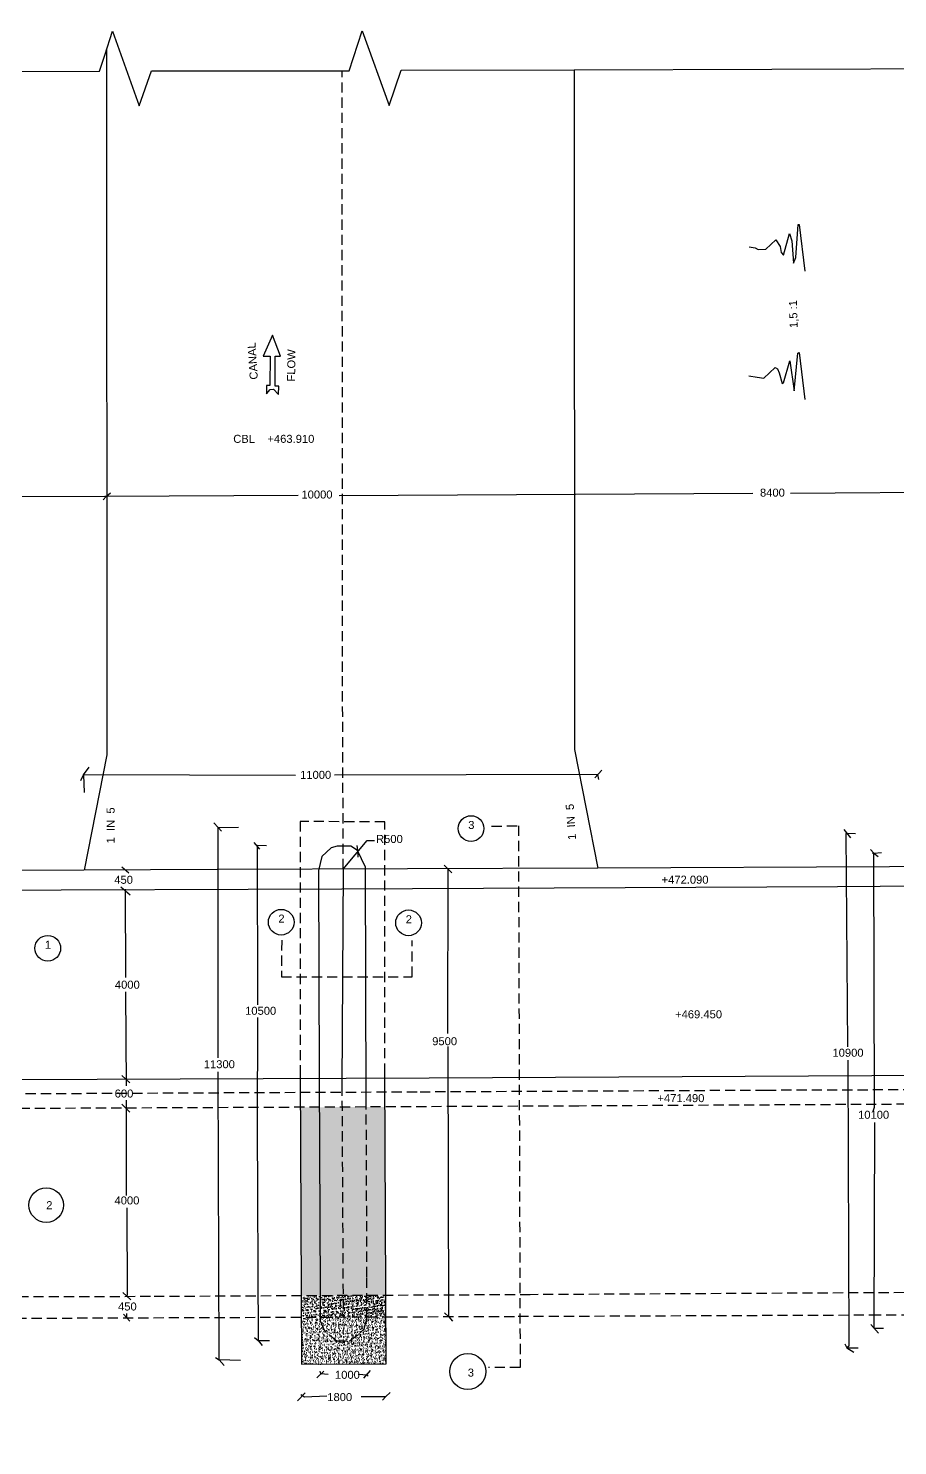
# Model space of a CAD drawing. Header units: inches. Extents: x 33443 to 78457, y 24390 to 52388.
# Drawn here: x 35568 to 36654, y 25854 to 27625 of the extents above; entities that cross this region are included whole.
import ezdxf

# ---------------------------------------------------------------- set-up
doc = ezdxf.new("R2010")
doc.units = ezdxf.units.IN
doc.header["$MEASUREMENT"] = 0
doc.linetypes.add('HIDDEN', pattern=[9.524999999999999, 6.35, -3.175])
doc.layers.add('DIMENSION', color=255, linetype='Continuous')
doc.layers.add('DRAWING', color=2, linetype='Continuous')
doc.styles.get("Standard").update_dxf_attribs({"font": 'arial.ttf'})
pattern_1 = [(49.99999999999999, (0, 0), (7.172601826007535, -0.6275213498259511), [0.75, -8.25]), (355, (0, 0), (-1.38751333613, 7.521921337000118), [0.6, -6.6]), (100.4514, (0.5977168, -0.0522934), (5.785093817140216, 6.894395420609536), [0.6374019000000001, -7.01142112]), (46.18420000000001, (0, 2), (10.67241048625644, -1.655190143290181), [1.125, -12.375]), (96.6356, (0.88936745, 1.86206693), (9.346627055487033, 9.741178709004418), [0.95610288, -10.51713]), (351.1842, (0, 2), (9.346619451336272, 9.741186009253246), [0.9, -9.9]), (21, (1, 1.5), (5.969070521184617, -4.026188906653388), [0.75, -8.25]), (326.0000000000001, (1, 1.5), (2.433153319215817, 7.25150045046853), [0.6, -6.6]), (71.4514, (1.49742233, 1.16448394), (8.4022262858149, 3.225304967099524), [0.6374019000000001, -7.01142112]), (37.50000000000001, (0, 0), (0.1215985531729067, 3.328938538313115), [0, -6.52, 0, -6.7, 0, -6.625]), (7.499999999999999, (0, 0), (2.630695374421486, 3.944117118823602), [0, -3.82, 0, -6.37, 0, -2.525]), (327.5, (-2.23, 0), (5.33822436172409, -0.2255487173437976), [0, -2.5, 0, -7.8, 0, -10.35]), (317.5, (-3.23, 0), (5.831861693423862, 1.001049823323177), [0, -3.25, 0, -5.18, 0, -7.35])]

msp = doc.modelspace()

# ---------------------------------------------------------------- hatches: boundary and pattern name
at = {"layer": 'DIMENSION'}
h = msp.add_hatch(dxfattribs=at)
h.set_pattern_fill('AR-CONC', color=2, style=0)
h.set_pattern_definition(pattern_1)
h.paths.add_polyline_path([(35931.85801274468, 26276.80801579217), (35908.02519343702, 26276.69845710283), (35909.24474166417, 26041.02908560746), (35932.80036068877, 26041.14630358843), (35932.80972911888, 26046.59967967662)])
h = msp.add_hatch(dxfattribs=at)
h.set_pattern_fill('AR-CONC', color=2, style=0)
h.set_pattern_definition(pattern_1)
h.paths.add_polyline_path([(35960.24822562998, 26276.93852467044), (35931.85801274468, 26276.80801579217), (35932.80972911888, 26046.59967967719), (35932.80036068878, 26041.14630358844), (35961.55440766903, 26041.28939009906)])
h = msp.add_hatch(dxfattribs=at)
h.set_pattern_fill('AR-CONC', color=2, style=0)
h.set_pattern_definition(pattern_1)
h.paths.add_polyline_path([(35990.49637153511, 26277.07757440592), (35960.24822562999, 26276.93852467045), (35961.55440766903, 26041.28939009906), (35991.44318746318, 26041.43812329165), (35991.44318746318, 26064.57144074966)])
h = msp.add_hatch(dxfattribs=at)
h.set_pattern_fill('AR-CONC', color=2, style=0)
h.set_pattern_definition(pattern_1)
h.paths.add_polyline_path([(36014.01497110089, 26277.1856886374), (35990.4963715351, 26277.07757440592), (35991.44318746318, 26064.57144075122), (35991.44318746319, 26041.43812329165), (36015.08407602273, 26041.55576559273)])
h = msp.add_hatch(dxfattribs=at)
h.set_pattern_fill('AR-CONC', color=2, style=0)
h.set_pattern_definition(pattern_1)
h.paths.add_polyline_path([(35961.55440766903, 26041.28939009906), (35932.80036068877, 26041.14630358844), (35932.75456715993, 26014.48982727567), (35961.7023540971, 26014.59828067267)])
h = msp.add_hatch(dxfattribs=at)
h.set_pattern_fill('AR-CONC', color=2, style=0)
h.set_pattern_definition(pattern_1)
h.paths.add_polyline_path([(35991.44318746318, 26041.43812329165), (35961.55440766903, 26041.28939009905), (35961.70235409711, 26014.59828067268), (35991.44318746318, 26014.70970523218)])
h = msp.add_hatch(dxfattribs=at)
h.set_pattern_fill('AR-CONC', color=2, style=0)
h.set_pattern_definition(pattern_1)
h.paths.add_polyline_path([(36015.08407602272, 26041.55576559272), (35991.44318746318, 26041.43812329165), (35991.44318746318, 26014.70970523218), (36015.20547858877, 26014.79873107718)])
h = msp.add_hatch(dxfattribs=at)
h.set_pattern_fill('AR-CONC', color=2, style=0)
h.set_pattern_definition(pattern_1)
h.paths.add_polyline_path([(35932.80036068877, 26041.14630358843), (35909.24474166417, 26041.02908560747), (35909.38253086204, 26014.4022635273), (35932.75456715993, 26014.48982727568)])
h = msp.add_hatch(dxfattribs=at)
h.set_pattern_fill('AR-CONC', color=2, style=0)
h.set_pattern_definition(pattern_1)
h.paths.add_polyline_path([(36015.20547858875, 26014.79873107718), (35909.38253086206, 26014.4022635273), (35909.68619097494, 25955.72201918856), (36015.47188516567, 25956.0829213063)])

# ---------------------------------------------------------------- linework, layer by layer
at = {"layer": 'DIMENSION', "color": 2}
msp.add_lwpolyline([(35685.32704588036, 26577.24147041655), (35694.00427326182, 26569.6036011338)], dxfattribs=at)
for centre, radius in [((36121.45973993099, 26625.11292010325), 16.04383227048788), ((35884.29883719864, 26508.08330492755), 16.04383227048788), ((36043.37524020977, 26507.25330442751), 16.04383227048788), ((35592.6399575963, 26475.42083383928), 16.04383227048788), ((35590.74250823206, 26154.43833756268), 21.58872825997455), ((36117.36343428466, 25946.51213262082), 22.5838038126127)]:
    msp.add_circle(centre, radius, dxfattribs=at)
at = {"layer": 'DRAWING'}
for points in [[(35171.54783620434, 27570.70001631279), (35657.25845340062, 27571.73356316067), (35664.08703396587, 27591.64765052159), (35673.6586772148, 27621.80456855782), (35706.79708886673, 27528.39477633912), (35722.12564651943, 27572.12772464343), (35959.79862097542, 27572.34957589753), (35969.28495419068, 27572.35843073231), (35985.43065103944, 27622.23076955253), (36018.9650889558, 27529.00877612235), (36033.98438953653, 27572.84980186411), (36250.17660405619, 27573.41818168781), (36743.96925466011, 27575.06532992186), (36891.77297404284, 27576.33892847959), (36904.29080777153, 27610.53966067666), (36907.99060075402, 27625.28365836284), (36942.7399874585, 27533.65804200291), (36956.76059588518, 27575.95261611811), (37035.85797258479, 27576.32471199458), (37124.86697360744, 27576.65442401405), (38536.69071913886, 27576.09760469488)], [(35638.45741901215, 26572.88010232932), (35666.93166946465, 26717.36572630166), (35666.42219448015, 27599.00485288302)], [(36250.17660405619, 27573.41818168781), (36250.61647038494, 26724.1133320439), (36279.68096854456, 26575.65367430722)], [(36468.86718076616, 27352.02595952332), (36476.19938277295, 27351.14361782143), (36480.1866258295, 27348.76395781936), (36489.52581918632, 27349.40566875977), (36502.37728069707, 27360.9534843636), (36507.64461760352, 27352.70643851217), (36508.85426687467, 27344.91745406523), (36511.75738251248, 27341.96301654865), (36519.23603999698, 27368.7361158809), (36522.30337539757, 27359.57082234984), (36524.30091199317, 27331.8350915599), (36527.05613396526, 27338.85504628543), (36530.02466052382, 27380.2653497076), (36531.20802291437, 27380.01894059886), (36538.24872552063, 27321.96805949217)], [(35870.02621925117, 27178.76818860574), (35866.0211191777, 27178.66690057496), (35866.0211191777, 27168.41603498332), (35870.3903347802, 27174.08027901777), (35874.84253286669, 27174.4394754658), (35880.73266714437, 27167.72527513196), (35881.45167792643, 27178.22480499281), (35876.63997444891, 27178.22480499281), (35876.64432846814, 27215.442407702), (35883.21505571121, 27215.442407702), (35873.49534809574, 27241.83246239376), (35861.77338924878, 27215.49767379141), (35870.44053406064, 27215.49767379141), (35870.02621925117, 27178.76818860574)], [(36468.4667785745, 27191.04877189425), (36478.67953797404, 27189.25946817783), (36487.38603514456, 27188.04683918186), (36501.2783985348, 27201.51890947161), (36504.10803341919, 27199.70437833665), (36506.26195964292, 27194.72497160115), (36510.06295735383, 27181.3058821427), (36511.66781535999, 27182.19205078002), (36519.57468000409, 27209.66594546655), (36525.18379962475, 27172.33756195391), (36529.79356501917, 27219.09381230105), (36531.40404261176, 27220.31882192098), (36538.23666072133, 27161.37225362369)], [(38011.10076137746, 27062.42810632478), (38010.2869174989, 27096.43175778048), (37980.62219106458, 27097.18018512334), (37981.65216551155, 26823.19223679638), (37452.67295050561, 26646.70737995905), (37269.56760479255, 26583.85937505434), (36644.03408890605, 26577.14386818752)], [(35905.31862178215, 27041.57686014093), (35664.06828963943, 27040.3263559524), (35441.03275297537, 27039.5491700933)], [(35661.67209502045, 27035.89173022222), (35665.69316694814, 27040.3263559524), (35670.90536327178, 27044.59202823495)], [(36473.62750762308, 27043.85659069962), (35956.54726056737, 27041.10962706121)], [(36743.98982912027, 27045.45822549913), (36520.61604961305, 27043.82012308533)], [(37271.86612990615, 26556.0743944835), (37267.76836998346, 26556.0743944835), (37262.69382274196, 26556.0743944835), (37250.80496748848, 26556.0743944835), (37237.22459648784, 26555.13441705858), (37167.37552711385, 26556.49708878274), (37047.33553925302, 26555.27926355541), (36846.36580628813, 26554.50204844031), (36579.42254928708, 26552.04508498366), (35959.82128846215, 26549.52197369236), (35491.85055523392, 26547.61944084802), (34994.72313062182, 26546.84234275694), (34822.23360335449, 26546.31563221246), (34561.4991793228, 26545.78668358333), (34066.92485872972, 26789.8939599043), (33948.64875415104, 26788.85363087902), (33773.61320885249, 26787.93199347919), (33504.8435384961, 26787.00409529361)], [(35634.13247882042, 26685.0463068024), (35637.39930765313, 26692.36589676189), (35644.23001143476, 26701.86157787085)], [(36276.00315241948, 26688.31486118386), (36284.75943569421, 26697.97522436323)], [(35902.22494735343, 26691.27151726137), (35637.39930765313, 26692.36589676189), (35638.191279864, 26670.01146862789)], [(36281.17177745645, 26686.55291808714), (36280.02686274689, 26692.75400696731), (35950.81733483725, 26691.90134060693)], [(35800.3014934277, 26632.06279818567), (35805.47675215537, 26626.57652135503), (35809.81623177912, 26621.97625153865)], [(35805.52635406997, 26338.60220114738), (35805.47675215537, 26626.57652135503), (35830.84816916301, 26627.01793600746)], [(35961.82986447192, 26574.38767906233), (35991.55975783413, 26610.08768882661)], [(35991.55975783413, 26610.08768882661), (36000.78421549707, 26610.08768882661)], [(36587.32719482601, 26623.77283031663), (36595.58546130927, 26613.60405622592)], [(36601.71921296109, 26618.60285481915), (36589.52027035854, 26618.73980219376), (36591.93561222113, 26352.46872988853)], [(35850.06141047577, 26607.48476714482), (35857.36265400042, 26599.38747934609)], [(35866.07830591957, 26603.32153477515), (35854.34277938081, 26603.85626146589), (35854.61999980775, 26404.58981526613)], [(35990.45601136501, 26286.13612892052), (35989.67131359906, 26577.02936495504), (35979.65866207263, 26597.482342717), (35971.21706450077, 26603.1627916744), (35954.16158185582, 26603.1627916744), (35946.75363390851, 26601.18324238833), (35934.86647476912, 26590.08055800234), (35930.99021329424, 26572.69494105312), (35931.69956590267, 26315.13433322349), (35932.80972911888, 26046.59967967613), (35932.74670905717, 26009.91561481843), (35938.84280697597, 25996.51532445271)], [(35978.92269931851, 26604.04026712976), (35979.65866207263, 26597.482342717), (35980.15686732122, 26589.50412687184)], [(36620.50096284656, 26598.95563140834), (36624.77064741003, 26594.42444622294), (36630.11781672468, 26590.32948274852)], [(36623.06910574395, 26594.42444622294), (36624.77064741003, 26594.42444622294), (36634.32515967208, 26595.07932733956)], [(36623.87607914176, 26271.97287111572), (36625.26632733317, 26276.69582943518), (36624.77064741003, 26594.42444622294)], [(36644.03408890605, 26577.14386818752), (36279.68096854456, 26575.65367430722), (35804.41355245405, 26573.76066429356), (35637.66533372701, 26572.87591872014), (35193.06595975858, 26571.97237616142), (35137.27643246448, 26571.44502198475)], [(35961.82986454621, 26574.38766005429), (35960.09926271757, 26303.81301868786)], [(36088.01672060028, 26579.48831782026), (36097.51529878842, 26569.94572470208)], [(36092.57548845372, 26574.90842534752), (36091.97141792948, 26368.95239873149)], [(35684.0934419266, 26552.35157092606), (35695.65739710118, 26542.42458311551)], [(35689.30571363309, 26549.33491077563), (35689.90248195665, 26439.05627469867)], [(35689.79675751102, 26420.91686206893), (35690.52220435772, 26303.43554304145)], [(35854.56813640769, 26388.98634268731), (35854.34402319782, 26254.37326109416), (35855.41329121849, 25985.22072065262), (35869.47611245229, 25985.22072065262)], [(36092.3176136632, 26352.5676005684), (36093.06910041139, 26015.09044851685)], [(36592.18878551928, 26335.52319644337), (36593.34244463932, 25978.00633529879), (36590.88428531852, 25975.99994362516), (36605.00993815692, 25975.99994362516)], [(36780.05679232073, 26316.93014218817), (36069.20003076433, 26313.13939527709), (35342.93154871326, 26310.20634879822), (35138.85796463506, 26310.24252385242)], [(35685.22275238643, 26316.42145130634), (35695.0547489154, 26307.17545559978)], [(35833.45532268472, 25960.10310642364), (35806.79037368084, 25961.04068834796), (35805.52635406997, 26320.82677714426)], [(35907.81051492784, 26318.18361382312), (35909.68619097494, 25955.72201918856), (36015.47188516567, 25956.0829213063), (36013.82567451071, 26318.90651515891)], [(35684.97545895052, 26280.6641436499), (35695.04898212745, 26270.6393968878)], [(35690.47222552888, 26285.44720843831), (35690.45221138248, 26166.46062390247)], [(36636.70684309264, 26000.35674073166), (36625.03015286748, 26000.14643391637), (36625.82242660974, 26257.52621035902)], [(35691.37791276736, 26150.85527893912), (35691.93830886632, 26041.56932847801)], [(35686.3365339794, 26045.01871424644), (35696.56300895681, 26035.84205527942)], [(35687.24448270335, 26018.3128059577), (35695.08101983825, 26009.30823083119)], [(35691.35863934264, 26013.58543315221), (35691.35863934264, 26019.03057286405)], [(36088.11547213238, 26019.89040694645), (36093.56708438424, 26014.60791284125), (36098.27530867135, 26009.53411647087)], [(35851.11974798334, 25989.01329402579), (35855.41329121849, 25985.22072065262), (35860.32904448871, 25978.94121104234)], [(36620.84203254656, 26005.31901319858), (36630.63682763958, 25994.56744479558)], [(36588.56464198264, 25981.18889164399), (36590.88428531852, 25975.99994362516), (36599.49496662054, 25970.760148664)], [(35802.15711763699, 25964.02997950268), (35806.79037368084, 25961.04068834796), (35812.85831610556, 25953.98564584305)], [(35928.6002620115, 25938.7460447394), (35937.7141089658, 25946.9850464376)], [(35942.83520248372, 25942.56199805714), (35933.9129831124, 25943.58437524047), (35933.01138371469, 25946.74125005247)], [(35980.53994068706, 25943.03249429148), (35991.9081492783, 25942.48403915437), (35992.08044649868, 25940.82705200146)], [(35987.47565802686, 25938.1925267727), (35995.95263657528, 25947.54246722796)], [(35904.73036488227, 25909.64684081873), (35914.35152211857, 25919.86776142254)], [(35941.12385084468, 25915.56562468755), (35913.38578614207, 25914.56987343457), (35908.90119788738, 25917.16989119741)], [(36010.63809740586, 25910.73568525736), (36014.9677354852, 25915.39450755207), (36020.29651866485, 25920.10878246638)], [(35984.27868980681, 25915.11321153621), (36014.9677354852, 25915.39450755207)]]:
    msp.add_lwpolyline(points, dxfattribs=at)
at = {"layer": 'DRAWING', "linetype": 'HIDDEN', "ltscale": 2}
for points in [[(35961.82986447192, 26574.38767906233), (35960.86522784557, 26821.19026753913), (35960.47474468811, 27572.35018649272)], [(36013.82567451071, 26318.90651515891), (36013.82978287598, 26633.33220175554), (35907.98544082878, 26633.95924578031), (35907.81051492784, 26318.18361382312)], [(36147.12305555593, 26628.04926881021), (36180.5839945395, 26628.66727272843), (36182.72268134652, 25951.37429843088), (36143.06112612413, 25951.37429843088)], [(35884.90596396005, 26485.38547498346), (35884.48653378859, 26439.95161094707), (36048.02936070479, 26439.80211274493), (36047.67954659433, 26485.19617398209)], [(38012.19189567864, 26301.97498007463), (37166.96231602744, 26300.28123337221), (37065.63679885941, 26299.94437969325), (36809.55006668715, 26299.7512315268), (36750.32899903544, 26298.76400215648), (36489.51832525205, 26297.84644596981), (36053.95245498529, 26295.70013743674), (35548.83991364304, 26293.32060000591), (35138.47792200216, 26293.37192967239), (34420.26865802176, 26292.06248925524), (34067.99706668149, 26290.67193655522), (33773.58309340433, 26289.12844807209), (33506.01822943101, 26288.64938093704)], [(35960.09926271757, 26303.81301868786), (35961.70235438294, 26014.59822910251)], [(36780.06517535361, 26281.07623687501), (36256.11297312332, 26278.29860521902), (35349.1066101663, 26274.12912669159), (35138.06395708726, 26275.46166472726)], [(35945.28724903967, 25991.642487603), (35953.56051670987, 25984.76832036908), (35969.67160302341, 25984.76832036908), (35982.8217641052, 25994.60100143704), (35987.78572470733, 25999.99591175393), (35991.44318746318, 26012.75562719106), (35991.44318746318, 26064.5714407506), (35990.45601136501, 26286.13612892052)], [(38014.0264391735, 25505.38161284681), (38013.32311885951, 25799.26623788367), (37273.53051481566, 26047.52965926956), (37011.78564486868, 26046.01559662605), (36681.40211148831, 26045.15846978714), (36195.45387853339, 26042.45332570592), (35720.86430556864, 26040.09166280614), (35064.35438608014, 26038.11312509126), (34562.41614696683, 26038.01655224296), (34069.46700169019, 25788.58279402481), (34070.19456262956, 25460.43962028938)], [(34070.19456262956, 25460.43962028938), (34098.75410744637, 25460.43962028938), (34098.55328485089, 25769.96013523798), (34562.50651803527, 26004.32903235915), (34562.50651803527, 26007.81725733915), (34865.71477957694, 26008.76562409713), (35138.76926997258, 26008.95007495236), (35140.35166413919, 26012.30110456149), (35400.8989463403, 26012.49722076258), (36180.38235075089, 26015.41756915729), (36620.92803646013, 26017.2477703621), (37269.47521667356, 26017.30010715649), (37985.14200514294, 25777.84179926251), (37984.86258961349, 25505.38161284681)]]:
    msp.add_lwpolyline(points, dxfattribs=at)

# ---------------------------------------------------------------- texts
at = {"layer": 'DIMENSION', "ltscale": 10, "attachment_point": 1}
for s, insert, char_height, rotation in [('1,5 :1', (36519.53512951238, 27250.54428841063), 9.999999999999998, 91.81981461309707), ('CANAL', (35845.10960933745, 27185.94346852522), 10, 93.67081731978685), ('FLOW', (35891.54133960751, 27183.88959440766), 9.999999999999998, 89.13775428801574), ('1  IN  5', (35666.16870661735, 26606.53257521851), 10, 90), ('1  IN  5', (36242.66045200266, 26610.67636783648), 9.999999999999998, 93.94836237965261)]:
    msp.add_mtext_dynamic_manual_height_columns(s, width=256.922133408807, gutter_width=1, heights=[0], dxfattribs=dict(at, insert=insert, char_height=char_height, rotation=rotation))
at = {"layer": 'DIMENSION', "ltscale": 10, "char_height": 10, "attachment_point": 1}
for s, insert in [('CBL    +463.910', (35824.34656404919, 27117.20378191555)), ('10000', (35909.53885518344, 27047.61512413481)), ('8400', (36482.40215950572, 27049.98238183056)), ('11000', (35907.87804101095, 26697.22719321492)), ('3', (36117.89562217645, 26634.60622484609)), ('R500', (36002.77541118173, 26617.09081839523)), ('450', (35675.74384502663, 26566.05027589021)), ('+472.090', (36359.47530426382, 26566.17878720065)), ('2', (35880.73471944409, 26517.57660967038)), ('2', (36039.81112245522, 26516.74660917035)), ('1', (35589.07583984175, 26484.91413858211)), ('4000', (35676.49726910536, 26434.95146924474)), ('10500', (35839.188449364, 26402.33223442173)), ('+469.450', (36376.34253289305, 26397.96682692666)), ('9500', (36072.91879607804, 26364.28404931984)), ('10900', (36572.95574916223, 26349.90126596836)), ('11300', (35787.5637359781, 26335.53476727501)), ('600', (35676.24726409185, 26298.87711532275)), ('+471.490', (36354.2937792412, 26293.14882177245)), ('10100', (36604.93764118062, 26272.37893739437)), ('4000', (35676.03798110515, 26165.29921340109)), ('2', (35590.72890377891, 26159.32933506576)), ('450', (35680.43521427333, 26032.72183285023)), ('1000', (35951.44669462837, 25947.33764543847)), ('3', (36117.31017312915, 25950.0720070649)), ('1800', (35941.83389932165, 25919.48471068555))]:
    msp.add_mtext_dynamic_manual_height_columns(s, width=256.922133408807, gutter_width=1, heights=[0], dxfattribs=dict(at, insert=insert))

doc.saveas('drawing.dxf')
